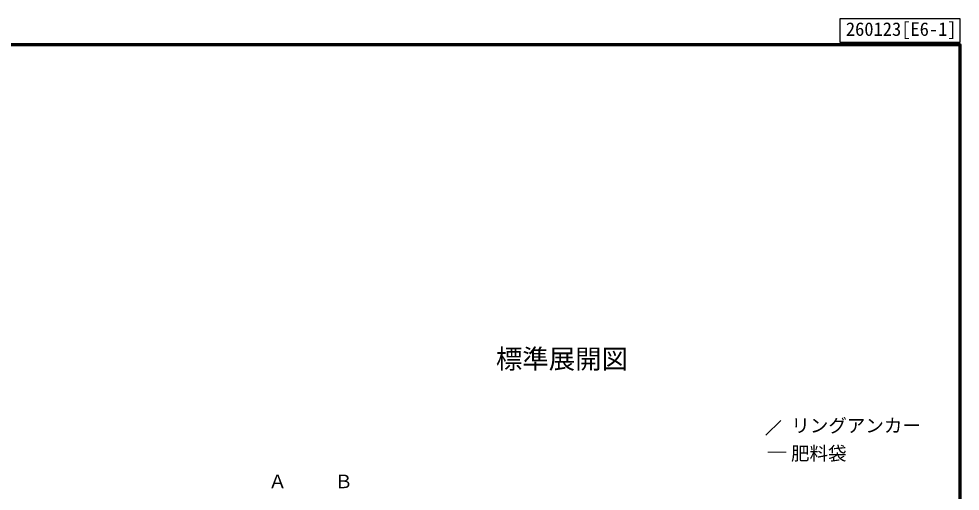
# Model space of a CAD drawing. Units: millimetres, scale not verified. Extents: x 200 to 8200, y 200 to 5838.
# Drawn here: x 4638 to 8200, y 4049 to 5838 of the extents above; entities that cross this region are included whole.
import ezdxf
from ezdxf.enums import TextEntityAlignment as Align

# ---------------------------------------------------------------- set-up
doc = ezdxf.new("R2010")
doc.units = ezdxf.units.MM
doc.header["$LTSCALE"] = 20
doc.linetypes.add('CHAIN', pattern=[18.5, 12, -1.5, 3.5, -1.5])
for name, color, linetype, lineweight in [('C-BMK', 3, 'CHAIN', 13), ('C-DOC', 3, 'Continuous', 25), ('C-STR-TXT', 7, 'Continuous', 25), ('C-TTL', 2, 'Continuous', 70)]:
    doc.layers.add(name, color=color, linetype=linetype, lineweight=lineweight)
doc.layers.add('C-TTL-TXT', color=7, linetype='Continuous')
doc.styles.add('ＭＳ ゴシック', font='')
doc.styles.get('ＭＳ ゴシック').set_extended_font_data('MS Gothic')

msp = doc.modelspace()

# ---------------------------------------------------------------- linework, layer by layer
at = {"layer": 'C-DOC'}
for p, q in [((8200, 5838), (7745, 5838)), ((7745, 5838), (7745, 5750)), ((8200, 5750), (8200, 5838)), ((7745, 5750), (8200, 5750))]:
    msp.add_line(p, q, dxfattribs=at)
at = {"layer": 'C-STR-TXT'}
msp.add_line((7464.74, 4260.34), (7521.3, 4316.91), dxfattribs=at)
at = {"layer": 'C-TTL'}
msp.add_lwpolyline([(200, 200), (8200, 200), (8200, 5740), (200, 5740)], close=True, dxfattribs=at)

# ---------------------------------------------------------------- texts
at = {"layer": 'C-BMK', "style": 'ＭＳ ゴシック'}
for s, p in [('Ａ', (5616.87, 4044.47)), ('Ｂ', (5866.87, 4044.47))]:
    msp.add_text(s, height=51.32, dxfattribs=at).set_placement(p, align=Align.BOTTOM_CENTER)
at = {"layer": 'C-DOC', "style": 'ＭＳ ゴシック'}
msp.add_text('260123[E6-1]', height=51.32, dxfattribs=at).set_placement((7767.45, 5758), align=Align.BOTTOM_LEFT)
at = {"layer": 'C-STR-TXT', "style": 'ＭＳ ゴシック'}
for s, p in [('リングアンカー', (7561.14, 4256.13)), ('肥料袋', (7559.87, 4150.48))]:
    msp.add_text(s, height=51.32, dxfattribs=at).set_placement(p, align=Align.BOTTOM_LEFT)
at = {"layer": 'C-STR-TXT', "color": 3, "style": 'ＭＳ ゴシック', "width": 1.2}
msp.add_text('―', height=51.32, dxfattribs=at).set_placement((7464.87, 4154.48), align=Align.BOTTOM_LEFT)
at = {"layer": 'C-TTL-TXT', "style": 'ＭＳ ゴシック'}
msp.add_text('標準展開図', height=73.31, dxfattribs=at).set_placement((6443.02, 4549.66), align=Align.MIDDLE_LEFT)

doc.saveas('drawing.dxf')
